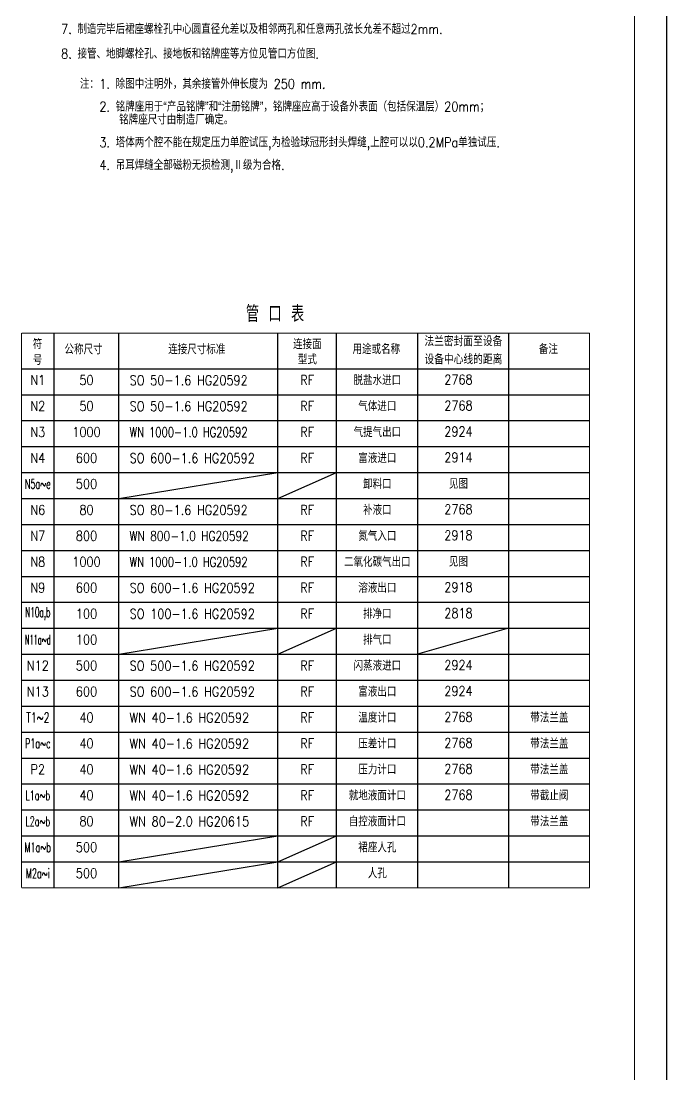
# Model space of a CAD drawing. Extents: x -42 to 819, y -365 to 844.
# Drawn here: x 610.2 to 809.2, y 265.9 to 590.7 of the extents above; entities that cross this region are included whole.
import ezdxf
from ezdxf.enums import TextEntityAlignment as Align

# ---------------------------------------------------------------- set-up
doc = ezdxf.new("R2010")
doc.units = 0
doc.header["$MEASUREMENT"] = 0
doc.linetypes.add('CENTER', pattern=[20, 15, -1.5, 2, -1.5])
for name, color, linetype in [('1', 2, 'CONTINUOUS'), ('2', 1, 'CONTINUOUS'), ('3', 3, 'CENTER'), ('DIM', 4, 'CONTINUOUS'), ('TXT', 4, 'CONTINUOUS')]:
    doc.layers.add(name, color=color, linetype=linetype)
doc.styles.add('SBHZ', font='ROMANS', dxfattribs={"width": 0.85, "bigfont": 'SBTXT'})

msp = doc.modelspace()

# ---------------------------------------------------------------- linework, layer by layer
at = {"layer": '1'}
for p, q in [((809.15826, -354.77933), (809.15826, 834.22067)), ((760.3309, 403.53761), (732.3309, 395.53761))]:
    msp.add_line(p, q, dxfattribs=at)
at = {"layer": '2', "const_width": 0.3}
for points in [[(799.15826, -344.77933), (799.15826, 824.22067)], [(610.3309, 494.53761), (785.3309, 494.53761)], [(610.3309, 494.53761), (610.3309, 323.53761)], [(785.3309, 494.53761), (785.3309, 323.53761)], [(610.3309, 323.53761), (785.3309, 323.53761)]]:
    msp.add_lwpolyline(points, dxfattribs=at)
at = {"layer": 'DIM'}
for p, q in [((620.3309, 323.53761), (620.3309, 494.53761)), ((640.3309, 323.53761), (640.3309, 494.53761)), ((689.3309, 323.53761), (689.3309, 494.53761)), ((707.3309, 323.53761), (707.3309, 494.53761)), ((732.3309, 494.53761), (732.3309, 323.53761)), ((760.3309, 494.53761), (760.3309, 323.53761)), ((610.3309, 483.53761), (785.3309, 483.53761)), ((610.3309, 475.53761), (785.3309, 475.53761)), ((610.3309, 467.53761), (785.3309, 467.53761)), ((610.3309, 459.53761), (785.3309, 459.53761)), ((610.3309, 451.53761), (785.3309, 451.53761)), ((640.3309, 443.53761), (689.3309, 451.53761)), ((689.3309, 443.53761), (707.3309, 451.53761)), ((610.3309, 443.53761), (785.3309, 443.53761)), ((610.3309, 435.53761), (785.3309, 435.53761)), ((610.3309, 427.53761), (785.3309, 427.53761)), ((610.3309, 419.53761), (785.3309, 419.53761)), ((610.3309, 411.53761), (785.3309, 411.53761)), ((610.3309, 403.53761), (785.3309, 403.53761)), ((640.3309, 395.53761), (689.3309, 403.53761)), ((689.3309, 395.53761), (707.3309, 403.53761)), ((610.3309, 395.53761), (785.3309, 395.53761)), ((610.3309, 387.53761), (785.3309, 387.53761)), ((610.3309, 379.53761), (785.3309, 379.53761)), ((610.3309, 371.53761), (785.3309, 371.53761)), ((610.3309, 363.53761), (785.3309, 363.53761)), ((610.3309, 355.53761), (785.3309, 355.53761)), ((610.3309, 347.53761), (785.3309, 347.53761)), ((610.3309, 339.53761), (785.3309, 339.53761)), ((640.3309, 331.53761), (689.3309, 339.53761)), ((689.3309, 331.53761), (707.3309, 339.53761)), ((610.3309, 331.53761), (785.3309, 331.53761)), ((640.3309, 323.53761), (689.3309, 331.53761)), ((689.3309, 323.53761), (707.3309, 331.53761))]:
    msp.add_line(p, q, dxfattribs=at)

# ---------------------------------------------------------------- texts
at = {"layer": '3', "style": 'SBHZ', "width": 0.85}
for s, p in [('2924', (744.94015, 464.19553)), ('2914', (744.94015, 456.19553)), ('2918', (744.94015, 432.19553)), ('2818', (744.94015, 408.19553)), ('2924', (744.94015, 392.19553)), ('2924', (744.94015, 384.19553))]:
    msp.add_text(s, height=3, dxfattribs=at).set_placement(p, align=Align.MIDDLE)
at = {"layer": 'DIM', "style": 'SBHZ', "width": 0.85}
msp.add_text('型式', height=3, dxfattribs=at).set_placement((698.3843, 484.86067), align=Align.CENTER)
for s, p in [('50', (630.3309, 480.03389)), ('RF', (698.3309, 480.03389)), ('脱盐水进口', (719.94015, 480.19553)), ('2768', (744.94015, 480.19553)), ('50', (630.3309, 472.03389)), ('RF', (698.3309, 472.03389)), ('气体进口', (719.94015, 472.19553)), ('2768', (744.94015, 472.19553)), ('1000', (630.3309, 464.03389)), ('RF', (698.3309, 464.03389)), ('气提气出口', (719.94015, 464.19553)), ('600', (630.3309, 456.03389)), ('RF', (698.3309, 456.03389)), ('富液进口', (719.94015, 456.19553)), ('500', (630.3309, 448.03389)), ('卸料口', (719.94015, 448.19553)), ('见图', (744.94015, 448.19553)), ('补液口', (719.94015, 440.19553)), ('80', (630.3309, 440.03389)), ('RF', (698.3309, 440.03389)), ('2768', (744.94015, 440.19553)), ('800', (630.3309, 432.03389)), ('RF', (698.3309, 432.03389)), ('氮气入口', (719.94015, 432.19553)), ('二氧化碳气出口', (719.94015, 424.19553)), ('见图', (744.94015, 424.19553)), ('1000', (630.3309, 424.03389)), ('RF', (698.3309, 424.03389)), ('600', (630.3309, 416.03389)), ('RF', (698.3309, 416.03389)), ('溶液出口', (719.94015, 416.19553)), ('2918', (744.94015, 416.19553)), ('100', (630.3309, 408.03389)), ('RF', (698.3309, 408.03389)), ('排净口', (719.94015, 408.19553)), ('100', (630.3309, 400.03389)), ('排气口', (719.94015, 400.19553)), ('500', (630.3309, 392.03389)), ('RF', (698.3309, 392.03389)), ('闪蒸液进口', (719.94015, 392.19553)), ('600', (630.3309, 384.03389)), ('RF', (698.3309, 384.03389)), ('富液出口', (719.94015, 384.19553)), ('40', (630.3309, 376.03389)), ('RF', (698.3309, 376.03389)), ('温度计口', (719.94015, 376.19553)), ('2768', (744.94015, 376.19553)), ('带法兰盖', (772.94015, 376.19553)), ('40', (630.3309, 368.03389)), ('RF', (698.3309, 368.03389)), ('压差计口', (719.94015, 368.19553)), ('2768', (744.94015, 368.19553)), ('带法兰盖', (772.94015, 368.19553)), ('40', (630.3309, 360.03389)), ('RF', (698.3309, 360.03389)), ('压力计口', (719.94015, 360.19553)), ('2768', (744.94015, 360.19553)), ('带法兰盖', (772.94015, 360.19553)), ('40', (630.3309, 352.03389)), ('RF', (698.3309, 352.03389)), ('就地液面计口', (719.94015, 352.19553)), ('2768', (744.94015, 352.19553)), ('带截止阀', (772.94015, 352.19553)), ('80', (630.3309, 344.03389)), ('RF', (698.3309, 344.03389)), ('自控液面计口', (719.94015, 344.19553)), ('带法兰盖', (772.94015, 344.19553)), ('裙座人孔', (719.94015, 336.19553)), ('500', (630.3309, 336.03389)), ('500', (630.3309, 328.03389)), ('人孔', (719.94015, 328.19553))]:
    msp.add_text(s, height=3, dxfattribs=at).set_placement(p, align=Align.MIDDLE)
at = {"layer": 'DIM', "style": 'SBHZ'}
for s, width, p in [('SO 50-1.6 HG20592', 0.85, (643.61458, 478.4791)), ('SO 50-1.6 HG20592', 0.85, (643.61458, 470.4791)), ('WN 1000-1.0 HG20592', 0.75, (643.61458, 462.4791)), ('SO 600-1.6 HG20592', 0.85, (643.61458, 454.4791)), ('SO 80-1.6 HG20592', 0.85, (643.61458, 438.4791)), ('WN 800-1.0 HG20592', 0.8, (643.61458, 430.4791)), ('WN 1000-1.0 HG20592', 0.75, (643.61458, 422.4791)), ('SO 600-1.6 HG20592', 0.85, (643.61458, 414.4791)), ('SO 100-1.6 HG20592', 0.85, (643.61458, 406.4791)), ('SO 500-1.6 HG20592', 0.85, (643.61458, 390.4791)), ('SO 600-1.6 HG20592', 0.85, (643.61458, 382.4791)), ('WN 40-1.6 HG20592', 0.85, (643.61458, 374.4791)), ('WN 40-1.6 HG20592', 0.85, (643.61458, 366.4791)), ('WN 40-1.6 HG20592', 0.85, (643.61458, 358.4791)), ('WN 40-1.6 HG20592', 0.85, (643.61458, 350.4791)), ('WN 80-2.0 HG20615', 0.85, (643.61458, 342.4791))]:
    msp.add_text(s, height=3, dxfattribs=dict(at, width=width)).set_placement(p)
at = {"layer": 'TXT', "style": 'SBHZ', "width": 0.85}
for s, height, p in [('7. 制造完毕后裙座螺栓孔中心圆直径允差以及相邻两孔和任意两孔弦长允差不超过2mm.', 3, (622.52475, 586.76946)), ('8. 接管、地脚螺栓孔、接地板和铭牌座等方位见管口方位图.', 3, (622.52475, 579.15015)), ('注：', 3, (628.30472, 569.84141)), ('1. 除图中注明外，其余接管外伸长度为 250 mm.', 3, (634.30472, 569.84141)), ('2. 铭牌座用于“产品铭牌”和“注册铭牌”，铭牌座应高于设备外表面（包括保温层）20mm；', 3, (634.30472, 562.84141)), ('铭牌座尺寸由制造厂确定。', 3, (640.38837, 558.84141)), ('3. 塔体两个腔不能在规定压力单腔试压,为检验球冠形封头焊缝,上腔可以以0.2MPa单独试压.', 3, (634.30472, 551.84141)), ('4. 吊耳焊缝全部磁粉无损检测,Ⅱ级为合格.', 3, (634.30472, 544.84141)), ('管 口 表', 5, (679.43923, 497.96706)), ('符', 3, (613.78272, 489.59267)), ('公称尺寸', 3, (623.54824, 488.00138)), ('号', 3, (613.78272, 484.73553))]:
    msp.add_text(s, height=height, dxfattribs=at).set_placement(p)
at = {"layer": 'TXT', "style": 'SBHZ'}
for s, width, p in [('法兰密封面至设备', 0.8, (746.45038, 492.21676)), ('连接尺寸标准', 0.85, (664.32027, 489.72868)), ('用途或名称', 0.85, (719.63189, 489.79484)), ('备注', 0.85, (772.63189, 489.79484)), ('设备中心线的距离', 0.8, (746.45038, 486.64636)), ('N1', 0.85, (615.3309, 480.03389)), ('N2', 0.85, (615.3309, 472.03389)), ('N3', 0.85, (615.3309, 464.03389)), ('N4', 0.85, (615.3309, 456.03389)), ('N5a~e', 0.6, (615.3309, 448.03389)), ('N6', 0.85, (615.3309, 440.03389)), ('N7', 0.85, (615.3309, 432.03389)), ('N8', 0.85, (615.3309, 424.03389)), ('N9', 0.85, (615.3309, 416.03389)), ('N10a,b', 0.55, (615.3309, 408.03389)), ('N11a~d', 0.5, (615.3309, 400.03389)), ('N12', 0.85, (615.3309, 392.03389)), ('N13', 0.85, (615.3309, 384.03389)), ('T1~2', 0.7, (615.3309, 376.03389)), ('P1a~c', 0.6, (615.3309, 368.03389)), ('P2', 0.85, (615.3309, 360.03389)), ('L1a~b', 0.6, (615.3309, 352.03389)), ('L2a~b', 0.6, (615.3309, 344.03389)), ('M1a~b', 0.6, (615.3309, 336.03389)), ('M2a~i', 0.6, (615.3309, 328.03389))]:
    msp.add_text(s, height=3, dxfattribs=dict(at, width=width)).set_placement(p, align=Align.MIDDLE)
at = {"layer": 'TXT', "style": 'SBHZ', "width": 0.85}
msp.add_text('连接面', height=3, dxfattribs=at).set_placement((698.3843, 489.58548), align=Align.CENTER)

doc.saveas('drawing.dxf')
